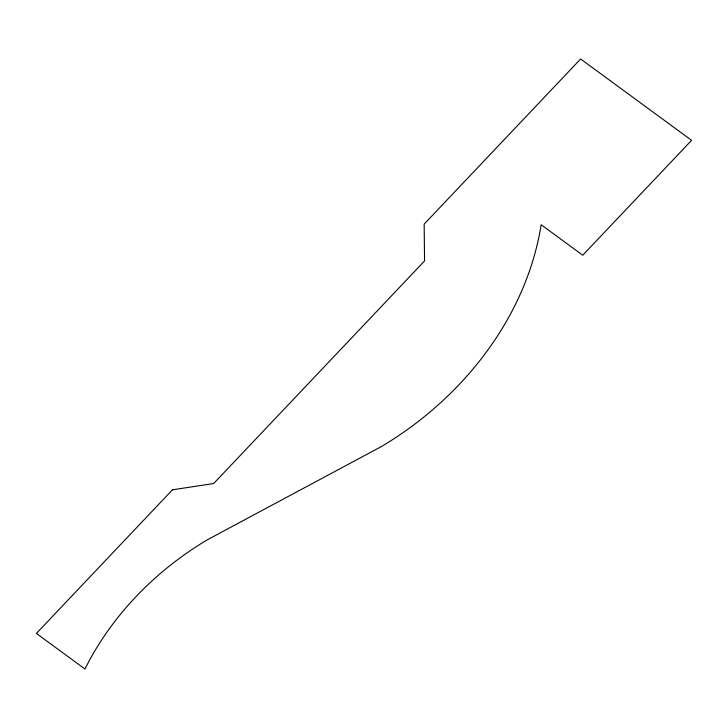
<?xml version="1.0" encoding="UTF-8"?>
<svg xmlns="http://www.w3.org/2000/svg" width="728" height="728" viewBox="0 0 728 728"><rect width="100%" height="100%" fill="white"/><g stroke="black" fill="none" stroke-linecap="round" stroke-linejoin="round"><path stroke-width="1.09" d="M172.454 489.817L36.4 633.424L84.948 669.014A282.146 233.633 -29 0 1 207.398 539.766L381.827 446.319A308.445 255.41 -29 0 0 541.141 224.715L582.755 255.219L691.6 140.331L580.625 58.986L424.16 224.133L424.561 260.933L213.668 483.529L172.454 489.817"/></g></svg>
